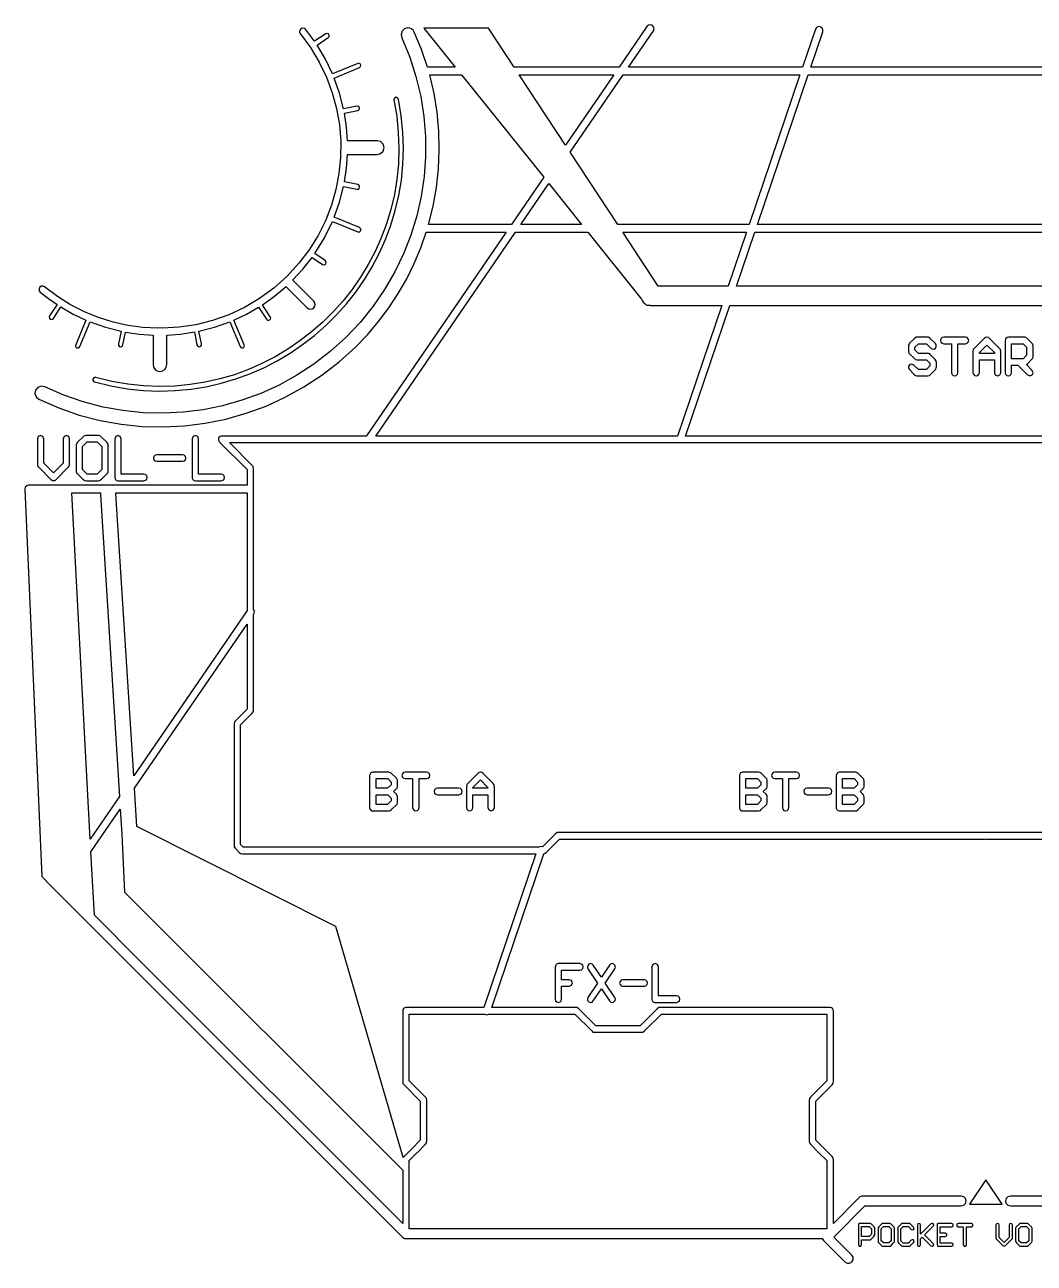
# Model space of a CAD drawing. Extents: x -74 to 74, y -86 to 10.
# Drawn here: x -74.5 to 3.7, y -86.1 to 9.9 of the extents above; entities that cross this region are included whole.
import ezdxf

# ---------------------------------------------------------------- set-up
doc = ezdxf.new("R2010")
doc.units = 0
doc.layers.add('Merged', color=7, linetype='CONTINUOUS')

msp = doc.modelspace()

# ---------------------------------------------------------------- linework, layer by layer
at = {"layer": 'Merged', "color": 7}
for points in [[(13.570231, 6.651837), (-0.000517, 6.651837), (-13.570748, 6.651837), (-12.642639, 9.389666), (-12.62817, 9.530212), (-12.679329, 9.661472), (-12.784749, 9.755531), (-12.921692, 9.790139), (-13.100492, 9.733809), (-13.210563, 9.582415), (-14.203784, 6.651837), (-27.685132, 6.651837), (-25.764836, 9.457346), (-25.710575, 9.610831), (-25.744682, 9.770507), (-25.85682, 9.888326), (-26.014433, 9.930183), (-26.014433, 9.930183), (-26.153959, 9.893485), (-26.259896, 9.796357), (-28.41222, 6.651837), (-36.559008, 6.651837), (-38.550101, 9.676447), (-43.550313, 9.676447), (-41.123587, 6.651837), (-43.272295, 6.651837), (-43.733249, 8.019203), (-44.289803, 9.36588), (-44.375586, 9.501267), (-44.494958, 9.603581), (-44.639135, 9.666129), (-44.798816, 9.683697), (-45.047379, 9.609799), (-45.231346, 9.427369), (-45.307311, 9.179851), (-45.257186, 8.925586), (-44.646371, 7.430611), (-44.159577, 5.90976), (-43.794225, 4.369805), (-43.550829, 2.816939), (-43.42629, 1.258888), (-43.420607, -0.298133), (-43.532227, -1.8474), (-43.76012, -3.381666), (-44.102218, -4.894739), (-44.558003, -6.379924), (-45.12541, -7.829444), (-45.803923, -9.237636), (-46.592506, -10.59725), (-47.489091, -11.901567), (-48.492648, -13.143865), (-49.602141, -14.316922), (-50.799484, -15.400576), (-52.063489, -16.376729), (-53.38744, -17.243875), (-54.764099, -18.002462), (-56.186753, -18.649474), (-57.648679, -19.185334), (-59.143159, -19.608059), (-60.663481, -19.917092), (-62.202404, -20.110344), (-63.75373, -20.187867), (-65.310226, -20.148074), (-66.865169, -19.98943), (-68.411844, -19.711405), (-69.943535, -19.312996), (-71.453521, -18.792084), (-72.934565, -18.148723), (-73.204835, -18.097553), (-73.464767, -18.188517), (-73.644601, -18.397273), (-73.695761, -18.667545), (-73.604811, -18.927471), (-73.396036, -19.106806), (-71.839026, -19.78324), (-70.251526, -20.330504), (-68.640772, -20.749604), (-67.014513, -21.041572), (-65.378954, -21.207968), (-63.741845, -21.249825), (-62.110422, -21.168175), (-60.491399, -20.964578), (-58.892011, -20.64004), (-57.320016, -20.195117), (-55.782641, -19.631845), (-54.286092, -18.951257), (-52.838636, -18.154412), (-51.446472, -17.242314), (-50.117354, -16.216021), (-48.858517, -15.07707), (-47.92059, -14.100387), (-47.052942, -13.076687), (-46.256607, -12.009041), (-45.532104, -10.90213), (-44.880464, -9.75905), (-44.301688, -8.582898), (-43.796294, -7.378303), (-43.365312, -6.148414), (-37.174474, -6.148414), (-47.990868, -21.949516), (-48.003272, -21.969148), (-54.975456, -21.969148), (-59.193287, -21.969148), (-59.227911, -21.966581), (-59.346248, -21.996532), (-59.437199, -22.078183), (-59.440815, -22.082839), (-59.441334, -22.082839), (-59.454251, -22.104032), (-59.45477, -22.106625), (-59.476473, -22.279742), (-59.380871, -22.425977), (-57.254386, -24.552989), (-57.254386, -25.772533), (-74.175318, -25.772533), (-74.325697, -25.812856), (-74.43525, -25.922922), (-74.475557, -26.072782), (-74.475041, -26.074846), (-73.150058, -56.123152), (-72.423486, -56.849724), (-72.406949, -56.879675), (-71.980102, -57.306527), (-71.880368, -57.406275), (-66.040413, -63.246741), (-45.199824, -84.087335), (-45.190524, -84.09559), (-45.182771, -84.10284), (-45.162102, -84.119879), (-45.153834, -84.126096), (-45.127479, -84.143136), (-45.12541, -84.143136), (-45.093887, -84.160201), (-45.091821, -84.160201), (-45.060298, -84.173113), (-45.05203, -84.175706), (-45.031361, -84.182426), (-45.002937, -84.18912), (-44.998288, -84.18912), (-44.968832, -84.192745), (-44.954878, -84.195338), (-44.930073, -84.195338), (-44.924906, -84.195338), (-12.68088, -84.195338), (-12.588896, -84.337446), (-10.924915, -86.001437), (-10.753865, -86.100126), (-10.556978, -86.100126), (-10.385929, -86.001437), (-10.287227, -85.830886), (-10.287227, -85.633481), (-10.385929, -85.462427), (-11.78016, -84.068206), (-9.367387, -81.654915), (-1.90531, -81.654915), (-1.709973, -81.607898), (-1.565279, -81.467854), (-1.512569, -81.274073), (-1.565279, -81.080266), (-1.709973, -80.940222), (-1.90531, -80.893206), (-9.470223, -80.893206), (-9.532751, -80.889581), (-9.615951, -80.901487), (-9.752893, -80.960383), (-9.856763, -81.066852), (-11.816333, -83.026409), (-11.816333, -78.073224), (-11.845788, -77.901668), (-11.917102, -77.817954), (-12.563574, -77.172), (-12.570809, -77.164247), (-13.171289, -76.563749), (-13.171289, -73.524136), (-11.919686, -72.272551), (-11.828735, -72.145948), (-11.816333, -72.026568), (-11.816333, -66.566441), (-11.81995, -66.454814), (-11.871627, -66.355595), (-11.96051, -66.287888), (-12.070064, -66.26516), (-19.150252, -66.26516), (-25.212931, -66.26516), (-25.255306, -66.262567), (-25.337988, -66.279104), (-25.458394, -66.368004), (-26.775627, -67.685232), (-30.225029, -67.685232), (-31.541744, -66.368507), (-31.665251, -66.278601), (-31.753101, -66.262567), (-31.785658, -66.26516), (-37.850403, -66.26516), (-38.272598, -66.26516), (-34.245971, -54.349597), (-34.191194, -54.332029), (-34.190678, -54.332029), (-34.082157, -54.247283), (-33.04191, -53.207047), (-0.041341, -53.207047), (-0.001034, -53.203951), (0.040824, -53.207047), (33.041394, -53.207047)], [(33.109606, -52.698544), (0.040824, -52.698544), (0.000517, -52.70164), (-0.041341, -52.698544), (-33.109606, -52.698544), (-33.152498, -52.695449), (-33.218128, -52.706826), (-33.222779, -52.706826), (-33.226912, -52.709921), (-33.357137, -52.803451), (-34.362244, -53.808551), (-34.470763, -53.786855), (-34.646465, -53.841624), (-57.543258, -53.841624), (-57.746347, -53.638529), (-57.746347, -44.348665), (-56.85441, -43.456225), (-56.758808, -43.325468), (-56.746407, -43.206114), (-56.746407, -35.797781), (-56.722637, -35.763147), (-56.668892, -35.57143), (-56.746407, -35.388497), (-56.746407, -24.492506), (-56.76501, -24.344207), (-56.775863, -24.321982), (-56.776379, -24.321982), (-56.84666, -24.239299), (-58.611926, -22.473523), (-58.61141, -22.472491), (-58.61141, -22.472491), (-54.97494, -22.472491), (-40.893627, -22.472491), (-0.000517, -22.472491), (40.893627, -22.472491)], [(9.469189, -80.895799), (1.904793, -80.895799), (1.709456, -80.942312), (1.564762, -81.082356), (1.512052, -81.27664), (1.564762, -81.470447), (1.709456, -81.610491), (1.904793, -81.657508), (9.36687, -81.657508)]]:
    msp.add_lwpolyline(points, dxfattribs=at)
for points in [[(-52.922868, 9.678511), (-52.922868, 9.676447), (-53.066011, 9.635622), (-53.164198, 9.524021), (-53.187452, 9.376728), (-53.127508, 9.240308), (-52.333239, 8.163375), (-51.655244, 7.035271), (-51.093523, 5.864278), (-50.647039, 4.658148), (-50.315791, 3.425666), (-50.098751, 2.174584), (-49.995915, 0.913156), (-50.007285, -0.349806), (-50.131308, -1.607106), (-50.368502, -2.849906), (-50.718352, -4.070509), (-51.179823, -5.260605), (-51.752913, -6.411965), (-52.437109, -7.515781), (-53.231894, -8.564801), (-54.136748, -9.550797), (-55.17751, -10.484591), (-56.285453, -11.29747), (-57.452308, -11.988879), (-58.667737, -12.557839), (-59.922958, -13.004853), (-61.208666, -13.328862), (-62.515046, -13.529866), (-63.833314, -13.607918), (-64.007979, -13.580533), (-64.168176, -13.607918), (-65.331414, -13.545899), (-66.488448, -13.387758), (-67.632564, -13.132488), (-68.757559, -12.780063), (-69.856718, -12.329954), (-70.923835, -11.782187), (-71.952197, -11.135704), (-72.936116, -10.391061), (-73.061174, -10.332667), (-73.198633, -10.344547), (-73.311803, -10.424636), (-73.369165, -10.550207), (-73.355729, -10.687685), (-73.275113, -10.799815), (-72.631226, -11.301069), (-71.967183, -11.761523), (-72.551645, -12.636394), (-72.584199, -12.723733), (-72.567146, -12.815702), (-72.506168, -12.886505), (-72.417802, -12.915953), (-72.326336, -12.896321), (-72.257605, -12.833271), (-71.670045, -11.953743), (-70.716614, -12.497911), (-69.734245, -12.964028), (-70.53058, -14.886384), (-70.542981, -14.977348), (-70.508357, -15.062597), (-70.435494, -15.118927), (-70.344027, -15.130806), (-70.259279, -15.095167), (-70.203467, -15.021772), (-69.406101, -13.097351), (-68.223225, -13.512297), (-67.017098, -13.822362), (-67.215536, -14.820768), (-67.210369, -14.912737), (-67.159725, -14.99026), (-67.076526, -15.031085), (-66.984541, -15.024867), (-66.908061, -14.972691), (-66.86827, -14.88948), (-66.670349, -13.893668), (-65.604263, -14.050248), (-64.531978, -14.1283), (-64.531978, -16.422211), (-64.490121, -16.628904), (-64.376432, -16.797893), (-64.207451, -16.912114), (-64.000227, -16.953971), (-63.793523, -16.912114), (-63.624023, -16.797893), (-63.510335, -16.628904), (-63.468478, -16.422211), (-63.468478, -14.1283), (-62.395674, -14.049745), (-61.330623, -13.892133), (-61.132186, -14.88948), (-61.092395, -14.972691), (-61.015914, -15.024867), (-60.923929, -15.031085), (-60.840731, -14.99026), (-60.790087, -14.912737), (-60.78492, -14.820768), (-60.983873, -13.821331), (-59.776196, -13.511265), (-58.594355, -13.096822), (-57.796988, -15.021772), (-57.741696, -15.095167), (-57.656428, -15.130806), (-57.564962, -15.118927), (-57.492098, -15.062597), (-57.457475, -14.977348), (-57.469876, -14.886384), (-58.265695, -12.96453), (-57.299863, -12.506695), (-56.363484, -11.974936), (-55.742851, -12.904073), (-55.674122, -12.967123), (-55.582653, -12.986755), (-55.494288, -12.957307), (-55.433309, -12.886505), (-55.416257, -12.794536), (-55.448811, -12.707197), (-56.065827, -11.784251), (-55.125834, -11.118136), (-54.230281, -10.369867), (-54.215295, -10.385372), (-52.587488, -12.013168), (-52.470182, -12.090691), (-52.337375, -12.117044), (-52.204048, -12.090691), (-52.086743, -12.013168), (-52.009228, -11.895878), (-51.982873, -11.762555), (-52.009228, -11.629734), (-52.086743, -11.512418), (-53.714549, -9.884622), (-53.718169, -9.881526), (-52.92235, -9.017503), (-52.208184, -8.105907), (-51.392212, -8.651108), (-51.305397, -8.681085), (-51.214446, -8.663517), (-51.145199, -8.60253), (-51.115743, -8.515191), (-51.134346, -8.424757), (-51.19584, -8.356044), (-52.00096, -7.818094), (-51.250617, -6.59593), (-50.630503, -5.318495), (-48.676616, -6.12775), (-48.585149, -6.140662), (-48.499882, -6.106054), (-48.443555, -6.032659), (-48.43167, -5.941192), (-48.467843, -5.856446), (-48.541223, -5.800646), (-50.49511, -4.991391), (-50.083765, -3.812646), (-49.775774, -2.607548), (-48.742245, -2.813209), (-48.65026, -2.808579), (-48.572745, -2.757408), (-48.53192, -2.674726), (-48.538122, -2.582227), (-48.590316, -2.506266), (-48.673515, -2.465943), (-49.704977, -2.260812), (-49.548912, -1.198324), (-49.4714, -0.128111), (-49.442976, -0.128111), (-47.176449, -0.128111), (-46.907215, -0.059902), (-46.709812, 0.134911), (-46.636945, 0.403119), (-46.709812, 0.671327), (-46.907215, 0.86614), (-47.176449, 0.934879), (-49.442976, 0.934879), (-49.467265, 0.934879), (-49.546846, 2.00406), (-49.704977, 3.067553), (-48.673515, 3.272711), (-48.563961, 3.34092), (-48.530372, 3.465989), (-48.590832, 3.580712), (-48.712789, 3.623601), (-48.742245, 3.619474), (-49.773189, 3.414316), (-50.082215, 4.617852), (-50.496142, 5.797629), (-48.541223, 6.606884), (-48.450272, 6.688005), (-48.432701, 6.808417), (-48.497299, 6.911261), (-48.613055, 6.948461), (-48.676616, 6.933988), (-50.628952, 6.125766), (-51.174655, 7.260061), (-51.82526, 8.355092), (-50.958131, 8.934371), (-50.88785, 9.023271), (-50.885267, 9.136433), (-50.951929, 9.227899), (-51.060451, 9.25994), (-51.154499, 9.228429), (-52.023182, 8.648091), (-52.715128, 9.577229), (-52.807629, 9.651656), (-52.922868, 9.678511)], [(-43.099178, 6.053429), (-40.643514, 6.053429), (-34.265092, -1.89648), (-36.763648, -5.54691), (-43.185477, -5.54691), (-42.832012, -4.130966), (-42.574662, -2.69539), (-42.413949, -1.244335), (-42.35142, 0.216059), (-42.387594, 1.681083), (-42.523503, 3.145578), (-42.760696, 4.604941), (-43.099178, 6.053429)], [(-36.165234, 6.053429), (-28.823047, 6.053429), (-32.56597, 0.585549), (-36.165234, 6.053429)], [(-28.095959, 6.053429), (-14.407389, 6.053429), (-18.339449, -5.54691), (-28.529523, -5.54691), (-32.209404, 0.043974), (-28.095959, 6.053429)], [(-13.773836, 6.053429), (-0.000517, 6.053429), (13.77332, 6.053429), (17.705379, -5.54691), (-0.000517, -5.54691), (-17.705896, -5.54691), (-13.773836, 6.053429)], [(-45.701088, 4.312946), (-45.836996, 4.245769), (-45.871101, 4.097999), (-45.656646, 2.832947), (-45.528487, 1.580832), (-45.485595, 0.345255), (-45.523835, -0.872252), (-45.641141, -2.068565), (-45.834411, -3.241093), (-46.102095, -4.388326), (-46.440577, -5.507117), (-46.847271, -6.594898), (-47.319591, -7.649607), (-47.855476, -8.668147), (-48.451307, -9.648984), (-49.105529, -10.588969), (-49.81453, -11.485562), (-50.575723, -12.336145), (-51.387044, -13.139208), (-52.24539, -13.891101), (-53.148177, -14.590289), (-54.092822, -15.234179), (-55.076741, -15.819649), (-56.096834, -16.344688), (-57.151035, -16.806677), (-58.236755, -17.20305), (-59.350899, -17.531689), (-60.490365, -17.789578), (-61.6536, -17.975077), (-62.837507, -18.085144), (-64.038985, -18.117185), (-65.255966, -18.069137), (-66.485865, -17.937877), (-67.725065, -17.721871), (-68.972017, -17.418024), (-69.063484, -17.418024), (-69.143584, -17.462976), (-69.190092, -17.542034), (-69.191127, -17.6335), (-69.14565, -17.713616), (-69.067103, -17.760103), (-67.797413, -18.069137), (-66.535475, -18.28927), (-65.283353, -18.422091), (-64.044153, -18.470668), (-62.819939, -18.437595), (-61.614328, -18.324936), (-60.429386, -18.135812), (-59.268217, -17.871731), (-58.133403, -17.536345), (-57.027011, -17.131718), (-55.952657, -16.660442), (-54.912927, -16.125058), (-53.910405, -15.527681), (-52.947673, -14.871912), (-52.027315, -14.15878), (-51.151917, -13.391912), (-50.325094, -12.573873), (-49.548912, -11.706225), (-48.82596, -10.792063), (-48.159334, -9.83451), (-47.551102, -8.835072), (-47.004883, -7.7969), (-46.522741, -6.722533), (-46.107779, -5.614088), (-45.762582, -4.474607), (-45.489212, -3.306207), (-45.291809, -2.111454), (-45.171402, -0.892916), (-45.132128, 0.346789), (-45.176054, 1.605121), (-45.305763, 2.879963), (-45.524354, 4.167743), (-45.586364, 4.272148), (-45.701088, 4.311915), (-45.701088, 4.312946)], [(-33.87235, -2.385351), (-31.336073, -5.54691), (-36.03656, -5.54691), (-33.87235, -2.385351)], [(-36.447389, -6.147911), (-30.85393, -6.147911), (-26.692429, -11.334671), (-26.64075, -11.458178), (-26.516727, -11.61579), (-26.393221, -11.707257), (-26.300204, -11.823515), (-26.013399, -11.823515), (-25.975159, -11.827669), (-20.468518, -11.827669), (-23.906034, -21.968645), (-40.894146, -21.968645), (-47.277218, -21.968645), (-36.447389, -6.147911)], [(-28.133683, -6.147911), (-18.543054, -6.147911), (-19.960022, -10.32801), (-25.38243, -10.32801), (-28.133683, -6.147911)], [(-17.909501, -6.147911), (-0.000517, -6.147911), (17.908984, -6.147911), (19.325952, -10.32801), (0, -10.32801), (-0.000517, -10.32801), (-19.326469, -10.32801), (-17.909501, -6.147911)], [(-19.834965, -11.827669), (-0.000517, -11.827669), (0, -11.827669), (19.834448, -11.827669), (23.271964, -21.968645), (-0.000517, -21.968645), (-23.272481, -21.968645), (-19.834965, -11.827669)], [(-5.338692, -14.295729), (-5.393986, -14.303481), (-5.553149, -14.413547), (-5.904549, -14.764941), (-5.998084, -14.932898), (-6.00015, -14.956658), (-6.00015, -14.963907), (-6.00015, -14.968035), (-6.00015, -15.345278), (-5.9955, -15.438279), (-5.956226, -15.531306), (-5.883362, -15.60158), (-5.553149, -15.932309), (-5.460132, -16.018087), (-5.337142, -16.047561), (-5.321639, -16.047561), (-4.60437, -16.047561), (-4.334102, -16.317833), (-4.334102, -16.527119), (-4.60437, -16.79739), (-5.229655, -16.79739), (-5.573303, -16.453723), (-5.753137, -16.37829), (-5.892663, -16.42065), (-5.984648, -16.534342), (-5.997567, -16.679545), (-5.927287, -16.807709), (-5.553666, -17.181327), (-5.460649, -17.267105), (-5.337659, -17.297082), (-5.321639, -17.297082), (-4.500501, -17.297082), (-4.37441, -17.268164), (-4.279842, -17.180295), (-3.950663, -16.851127), (-3.876766, -16.779293), (-3.838009, -16.683699), (-3.834391, -16.58964), (-3.834391, -16.227901), (-3.837492, -16.173133), (-3.841109, -16.1535), (-3.842143, -16.149876), (-3.93051, -16.013959), (-4.280359, -15.664127), (-4.352189, -15.590229), (-4.447274, -15.551468), (-4.503084, -15.544747), (-4.537191, -15.547314), (-5.229655, -15.547314), (-5.500439, -15.276539), (-5.500439, -15.067783), (-5.230172, -14.797511), (-4.603853, -14.797511), (-4.260722, -15.140622), (-4.148067, -15.209361), (-4.016809, -15.211954), (-3.902604, -15.146311), (-3.836975, -15.032117), (-3.839042, -14.900857), (-3.907255, -14.788197), (-4.279325, -14.41614), (-4.351672, -14.34121), (-4.448307, -14.30192), (-4.503084, -14.296231), (-4.535124, -14.298824), (-5.297868, -14.298824), (-5.338692, -14.296231), (-5.338692, -14.295729)], [(-2.421558, -14.295199), (-2.458765, -14.298824), (-3.250964, -14.298824), (-3.380156, -14.329304), (-3.47524, -14.420771), (-3.51038, -14.548432), (-3.47524, -14.67657), (-3.380156, -14.768036), (-3.250964, -14.798543), (-2.668054, -14.798543), (-2.668054, -17.048004), (-2.634465, -17.173072), (-2.542997, -17.264539), (-2.41794, -17.298114), (-2.292883, -17.264539), (-2.201416, -17.173072), (-2.167826, -17.048004), (-2.167826, -14.798543), (-1.584916, -14.798543), (-1.455725, -14.768036), (-1.36064, -14.67657), (-1.3255, -14.548432), (-1.36064, -14.420771), (-1.455725, -14.329304), (-1.584916, -14.298824), (-2.376082, -14.298824), (-2.421558, -14.295199)], [(0.076481, -14.295199), (0.076481, -14.296231), (0.07028, -14.296231), (-0.037724, -14.325177), (-0.122473, -14.398043), (-0.903304, -15.178881), (-0.96945, -15.254843), (-1.002006, -15.432617), (-1.002006, -15.732337), (-1.002006, -15.863067), (-1.002006, -17.047501), (-0.968416, -17.172543), (-0.876949, -17.26401), (-0.751892, -17.297612), (-0.626835, -17.26401), (-0.535368, -17.172543), (-0.501778, -17.047501), (-0.501778, -16.047561), (0.664042, -16.047561), (0.664042, -17.047501), (0.731222, -17.218025), (0.896586, -17.297082), (0.921391, -17.297082), (1.093473, -17.221121), (1.16427, -17.046972), (1.16427, -15.862565), (1.16427, -15.731807), (1.16427, -15.432617), (1.135331, -15.260002), (1.066085, -15.178881), (0.284737, -14.397514), (0.193787, -14.321049), (0.078031, -14.295199), (0.076481, -14.295199)], [(1.743563, -14.295199), (1.659847, -14.311233), (1.51722, -14.431116), (1.497066, -14.616112), (1.497066, -16.149346), (1.497066, -16.280104), (1.497066, -17.048004), (1.530656, -17.173072), (1.622123, -17.264539), (1.74718, -17.298114), (1.872237, -17.264539), (1.963704, -17.173072), (1.997294, -17.048004), (1.997294, -16.4651), (2.476335, -16.4651), (3.236495, -17.225248), (3.413228, -17.298114), (3.589962, -17.225248), (3.663342, -17.048004), (3.589962, -16.871289), (3.142961, -16.424275), (3.217375, -16.348313), (3.54707, -16.018616), (3.622518, -15.944718), (3.660759, -15.846028), (3.663342, -15.760753), (3.663342, -15.017644), (3.634403, -14.845056), (3.565157, -14.763909), (3.217891, -14.416643), (3.145544, -14.341713), (3.04891, -14.302449), (2.994132, -14.29676), (2.962093, -14.299353), (1.789038, -14.299353), (1.743563, -14.295729), (1.743563, -14.295199)], [(0.081132, -14.900857), (0.664042, -15.483761), (0.664042, -15.547314), (-0.501778, -15.547314), (-0.501778, -15.483761), (0.081132, -14.900857)], [(1.997294, -14.797511), (2.893363, -14.797511), (3.163631, -15.067783), (3.163631, -15.693046), (2.892847, -15.963847), (2.613277, -15.963847), (2.57762, -15.961254), (2.543514, -15.963847), (1.997294, -15.963847), (1.997294, -14.797511)], [(-73.253925, -21.919036), (-73.429627, -21.994469), (-73.500424, -22.172771), (-73.500424, -24.135424), (-73.489055, -24.250676), (-73.427042, -24.348863), (-73.42446, -24.35143), (-72.427621, -25.348274), (-72.42297, -25.352401), (-72.421935, -25.352401), (-72.409018, -25.363779), (-72.389381, -25.378251), (-72.388862, -25.378251), (-72.38783, -25.378251), (-72.375945, -25.385474), (-72.363542, -25.392724), (-72.345971, -25.400476), (-72.344939, -25.400476), (-72.34442, -25.400476), (-72.324267, -25.407699), (-72.318584, -25.410292), (-72.309281, -25.412885), (-72.289128, -25.417013), (-72.286027, -25.417013), (-72.267424, -25.419606), (-72.264323, -25.419606), (-72.25502, -25.419606), (-72.221947, -25.419606), (-72.203344, -25.416484), (-72.197661, -25.416484), (-72.196627, -25.416484), (-72.150118, -25.401508), (-72.149602, -25.401508), (-72.135648, -25.394788), (-72.121178, -25.387035), (-72.11808, -25.384442), (-72.100509, -25.372563), (-72.087073, -25.361715), (-72.081387, -25.356555), (-72.073638, -25.349306), (-71.084551, -24.359711), (-71.074214, -24.349895), (-71.066464, -24.342143), (-71.062845, -24.338015), (-71.050444, -24.323014), (-71.047859, -24.320447), (-71.000318, -24.136456), (-71.000318, -22.173803), (-71.073698, -21.992934), (-71.254049, -21.920068), (-71.430266, -21.9955), (-71.500545, -22.173803), (-71.500545, -24.069807), (-72.250371, -24.819107), (-72.999679, -24.069807), (-72.999679, -22.173803), (-73.073059, -21.992934), (-73.253409, -21.920068), (-73.253925, -21.919036)], [(-69.756465, -21.917475), (-69.755949, -21.919539), (-69.911494, -21.980525), (-69.912013, -21.980525), (-69.912529, -21.980525), (-69.927515, -21.994469), (-69.930097, -21.997061), (-70.405006, -22.471459), (-70.498539, -22.63939), (-70.500605, -22.663176), (-70.500605, -22.670929), (-70.500605, -22.674554), (-70.500605, -24.629454), (-70.495438, -24.730736), (-70.456166, -24.822203), (-70.383818, -24.890942), (-69.972473, -25.30176), (-69.822094, -25.412356), (-69.699105, -25.420108), (-68.803036, -25.420108), (-68.676946, -25.411853), (-68.529668, -25.30176), (-68.118323, -24.890439), (-68.044425, -24.818605), (-68.00515, -24.722984), (-68.001534, -24.633079), (-68.001534, -22.685401), (-68.002568, -22.646111), (-68.003084, -22.643015), (-68.004634, -22.631135), (-68.097651, -22.47093), (-68.574626, -21.994469), (-68.577209, -21.991902), (-68.582376, -21.986716), (-68.586511, -21.983118), (-68.601497, -21.970709), (-68.604082, -21.968116), (-68.754461, -21.917475), (-68.788566, -21.920068), (-69.714091, -21.920068), (-69.756465, -21.917475)], [(-67.255327, -21.920068), (-67.431544, -21.9955), (-67.501823, -22.173803), (-67.501823, -25.106445), (-67.505956, -25.221168), (-67.458415, -25.326049), (-67.368497, -25.398412), (-67.255842, -25.422701), (-67.244473, -25.422701), (-65.252349, -25.422701), (-65.123674, -25.392195), (-65.028072, -25.300226), (-64.992933, -25.172591), (-65.028072, -25.044929), (-65.123674, -24.95296), (-65.252349, -24.922983), (-67.001596, -24.922983), (-67.001596, -22.173803), (-67.074976, -21.992934), (-67.255327, -21.920068)], [(-61.257244, -21.920068), (-61.433459, -21.9955), (-61.50374, -22.173803), (-61.50374, -25.106445), (-61.507873, -25.221168), (-61.460332, -25.326049), (-61.370414, -25.398412), (-61.257759, -25.422701), (-61.24639, -25.422701), (-59.254263, -25.422701), (-59.125591, -25.392195), (-59.029989, -25.300226), (-58.99485, -25.172591), (-59.029989, -25.044929), (-59.125591, -24.95296), (-59.254263, -24.922983), (-61.003511, -24.922983), (-61.003511, -22.173803), (-61.076893, -21.992934), (-61.257244, -21.920068)], [(-69.64743, -22.419786), (-68.854712, -22.419786), (-68.501244, -22.773243), (-68.501244, -24.564869), (-68.855228, -24.918855), (-69.646911, -24.918855), (-70.000895, -24.564869), (-70.000895, -22.773243), (-69.64743, -22.419786)], [(-64.253443, -23.420229), (-64.382116, -23.450206), (-64.477717, -23.542175), (-64.512341, -23.669837), (-64.477717, -23.797472), (-64.382116, -23.889441), (-64.253443, -23.919947), (-62.254082, -23.919947), (-62.125408, -23.889441), (-62.029806, -23.797472), (-61.995182, -23.669837), (-62.029806, -23.542175), (-62.125408, -23.450206), (-62.254082, -23.420229), (-64.253443, -23.420229)], [(-70.834435, -26.373032), (-68.597881, -26.373032), (-68.606149, -26.52649), (-67.132854, -49.913699), (-69.400415, -53.226176), (-70.834435, -26.373032)], [(-67.418106, -26.369407), (-57.254386, -26.369407), (-57.254386, -35.478402), (-66.032145, -48.30191), (-67.408806, -26.447432), (-67.418106, -26.369407)], [(-57.254386, -36.542954), (-57.254386, -43.138937), (-58.153557, -44.038097), (-58.223835, -44.12025), (-58.22642, -44.124404), (-58.228487, -44.128531), (-58.254326, -44.292864), (-58.254326, -53.707268), (-58.237789, -53.837496), (-58.235723, -53.843185), (-58.233654, -53.847841), (-58.152522, -53.951187), (-57.856935, -54.24678), (-57.770633, -54.320678), (-57.768051, -54.323774), (-57.76495, -54.326367), (-57.599585, -54.352719), (-34.879523, -54.352719), (-38.906154, -66.267753), (-44.8877, -66.267753), (-44.934209, -66.264129), (-45.10319, -66.332338), (-45.173987, -66.438277), (-45.184322, -66.565912), (-45.184322, -72.029664), (-45.169336, -72.155764), (-45.080452, -72.275647), (-43.829367, -73.526729), (-43.829367, -76.566342), (-44.429847, -77.167343), (-45.083553, -77.821049), (-45.153315, -77.903202), (-50.369018, -59.979745), (-65.784616, -52.233989), (-65.97065, -49.276529), (-57.254386, -36.542954)], [(-47.504077, -48.019758), (-47.66169, -48.079184), (-47.745923, -48.225445), (-47.746957, -48.230605), (-47.750058, -48.285903), (-47.750058, -49.453774), (-47.750058, -49.591754), (-47.750058, -50.704353), (-47.750058, -50.839238), (-47.679777, -50.954464), (-47.566088, -51.021641), (-47.434315, -51.021641), (-46.250923, -51.021641), (-46.239554, -51.021641), (-46.120182, -50.99013), (-46.030266, -50.904854), (-45.700569, -50.575157), (-45.626674, -50.503323), (-45.587915, -50.407729), (-45.584298, -50.317823), (-45.584298, -49.952989), (-45.585332, -49.913699), (-45.585848, -49.910603), (-45.587399, -49.899226), (-45.680416, -49.738518), (-45.89694, -49.52201), (-45.700569, -49.325636), (-45.626674, -49.253801), (-45.587915, -49.158207), (-45.584298, -49.068276), (-45.584298, -48.703442), (-45.585332, -48.664177), (-45.585848, -48.661055), (-45.587399, -48.649705), (-45.680416, -48.488997), (-46.073674, -48.09572), (-46.253508, -48.020287), (-46.28193, -48.022854), (-47.462736, -48.022854), (-47.504077, -48.019758)], [(-47.250345, -48.520509), (-46.354278, -48.520509), (-46.084008, -48.790781), (-46.084008, -48.999537), (-46.354794, -49.270338), (-47.250345, -49.270338), (-47.250345, -48.520509)], [(-44.171981, -48.019758), (-44.206086, -48.022854), (-45.00087, -48.022854), (-45.125928, -48.056456), (-45.217395, -48.147922), (-45.250984, -48.272991), (-45.217395, -48.398033), (-45.125928, -48.4895), (-45.00087, -48.523102), (-44.417962, -48.523102), (-44.417962, -50.77206), (-44.387987, -50.900727), (-44.296005, -50.996321), (-44.168364, -51.030955), (-44.040721, -50.996321), (-43.948739, -50.900727), (-43.918248, -50.77206), (-43.918248, -48.523102), (-43.334824, -48.523102), (-43.209766, -48.4895), (-43.118299, -48.398033), (-43.084708, -48.272991), (-43.118299, -48.147922), (-43.209766, -48.056456), (-43.334824, -48.022854), (-44.13064, -48.022854), (-44.171981, -48.019758)], [(-39.174354, -48.018726), (-39.174354, -48.019256), (-39.180553, -48.019256), (-39.288559, -48.048175), (-39.373307, -48.121041), (-40.154138, -48.901879), (-40.220284, -48.977841), (-40.25284, -49.155615), (-40.25284, -49.454303), (-40.25284, -49.588155), (-40.25284, -50.76997), (-40.219252, -50.895038), (-40.127783, -50.986505), (-40.002727, -51.020107), (-39.877669, -50.986505), (-39.786203, -50.895038), (-39.752611, -50.76997), (-39.752611, -49.770559), (-38.586791, -49.770559), (-38.586791, -50.76997), (-38.519613, -50.94052), (-38.354249, -51.019578), (-38.329444, -51.019578), (-38.157362, -50.943616), (-38.086564, -50.769467), (-38.086564, -49.586594), (-38.086564, -49.452742), (-38.086564, -49.155085), (-38.114986, -48.98353), (-38.115502, -48.98353), (-38.184749, -48.902408), (-38.966098, -48.121041), (-39.057048, -48.044576), (-39.172803, -48.018726), (-39.174354, -48.018726)], [(-39.169702, -48.623855), (-38.586791, -49.206759), (-38.586791, -49.270338), (-39.752611, -49.270338), (-39.752611, -49.206759), (-39.169702, -48.623855)], [(-18.854146, -48.019758), (-19.012276, -48.079184), (-19.095992, -48.225445), (-19.097025, -48.230605), (-19.100126, -48.285903), (-19.100126, -49.453774), (-19.100126, -49.591754), (-19.100126, -50.704353), (-19.100126, -50.839238), (-19.029846, -50.954464), (-18.916675, -51.021641), (-18.784383, -51.021641), (-17.600476, -51.021641), (-17.589624, -51.021641), (-17.469218, -50.9896), (-17.378784, -50.90332), (-17.050639, -50.575157), (-16.976741, -50.503323), (-16.937984, -50.407729), (-16.934367, -50.317823), (-16.934367, -49.993285), (-16.934884, -49.891474), (-16.975708, -49.797944), (-16.976225, -49.797944), (-17.030485, -49.73955), (-17.247009, -49.523041), (-17.050639, -49.326668), (-16.976741, -49.254833), (-16.937984, -49.159239), (-16.934367, -49.069307), (-16.934367, -48.744796), (-16.934884, -48.642984), (-16.975708, -48.549454), (-16.976225, -48.549454), (-17.030485, -48.491061), (-17.413924, -48.108129), (-17.423743, -48.097784), (-17.431494, -48.090032), (-17.435628, -48.086433), (-17.450614, -48.074024), (-17.453198, -48.071431), (-17.60306, -48.021822), (-17.634066, -48.024415), (-18.812805, -48.024415), (-18.854146, -48.021319), (-18.854146, -48.019758)], [(-18.600415, -48.520509), (-17.704346, -48.520509), (-17.434078, -48.790251), (-17.434078, -49.000066), (-17.704863, -49.270338), (-18.600415, -49.270338), (-18.600415, -48.520509)], [(-15.52205, -48.021319), (-15.556156, -48.024415), (-16.35094, -48.024415), (-16.475997, -48.057991), (-16.567464, -48.149484), (-16.601054, -48.274526), (-16.567464, -48.399594), (-16.475997, -48.491061), (-16.35094, -48.524636), (-15.76803, -48.524636), (-15.76803, -50.773595), (-15.73444, -50.898663), (-15.642973, -50.99013), (-15.517916, -51.023705), (-15.392859, -50.99013), (-15.301392, -50.898663), (-15.267802, -50.773595), (-15.267802, -48.524636), (-14.684892, -48.524636), (-14.559835, -48.491061), (-14.468368, -48.399594), (-14.434778, -48.274526), (-14.468368, -48.149484), (-14.559835, -48.057991), (-14.684892, -48.024415), (-15.480192, -48.024415), (-15.52205, -48.021319)], [(-11.356413, -48.021319), (-11.532113, -48.096752), (-11.602909, -48.274526), (-11.602909, -48.281775), (-11.602909, -49.457927), (-11.602909, -49.591754), (-11.602909, -50.708481), (-11.606527, -50.823204), (-11.558468, -50.927609), (-11.469067, -50.999416), (-11.356413, -51.023705), (-11.345561, -51.023705), (-10.155452, -51.023705), (-10.028845, -51.01545), (-9.881567, -50.905384), (-9.554456, -50.578253), (-9.477975, -50.503852), (-9.439217, -50.404104), (-9.436633, -50.325576), (-9.436633, -49.992783), (-9.465572, -49.820169), (-9.534818, -49.739047), (-9.749792, -49.524073), (-9.554456, -49.328731), (-9.477975, -49.254304), (-9.439217, -49.154583), (-9.436633, -49.076028), (-9.436633, -48.743235), (-9.465572, -48.570647), (-9.534818, -48.4895), (-9.916707, -48.108129), (-9.926526, -48.097784), (-9.934277, -48.090032), (-9.938411, -48.086433), (-9.953398, -48.074024), (-9.955981, -48.071431), (-10.105843, -48.021822), (-10.134265, -48.024415), (-11.315072, -48.024415), (-11.356413, -48.021319)], [(-11.102682, -48.520509), (-10.206612, -48.520509), (-9.936345, -48.790781), (-9.936345, -48.999537), (-10.207129, -49.270338), (-11.102682, -49.270338), (-11.102682, -48.520509)], [(-47.250345, -49.770056), (-46.354278, -49.770056), (-46.084008, -50.040302), (-46.084008, -50.249085), (-46.354794, -50.519859), (-47.250345, -50.519859), (-47.250345, -49.770056)], [(-42.501799, -49.270338), (-42.63099, -49.300818), (-42.726076, -49.392284), (-42.761215, -49.520449), (-42.726076, -49.648084), (-42.63099, -49.740079), (-42.501799, -49.770056), (-40.835749, -49.770056), (-40.706559, -49.740079), (-40.611475, -49.648084), (-40.576336, -49.520449), (-40.611475, -49.392284), (-40.706559, -49.300818), (-40.835749, -49.270338), (-42.501799, -49.270338)], [(-18.600415, -49.770056), (-17.703829, -49.770056), (-17.434078, -50.039799), (-17.434078, -50.249614), (-17.704863, -50.519859), (-18.600415, -50.519859), (-18.600415, -49.770056)], [(-13.851868, -49.270338), (-13.981059, -49.300818), (-14.076143, -49.392284), (-14.111283, -49.520449), (-14.076143, -49.648084), (-13.981059, -49.740079), (-13.851868, -49.770056), (-12.18582, -49.770056), (-12.056628, -49.740079), (-11.961544, -49.648084), (-11.926404, -49.520449), (-11.961544, -49.392284), (-12.056628, -49.300818), (-12.18582, -49.270338), (-13.851868, -49.270338)], [(-11.102682, -49.770056), (-10.206612, -49.770056), (-9.936345, -50.040302), (-9.936345, -50.249085), (-10.207129, -50.519859), (-11.102682, -50.519859), (-11.102682, -49.770056)], [(-67.071875, -50.884693), (-66.948886, -52.834461), (-66.942684, -52.869068), (-66.738045, -57.336002), (-45.184322, -78.889701), (-45.184322, -83.023816), (-65.490577, -62.718103), (-65.501427, -62.706726), (-69.08519, -59.122971), (-69.347704, -54.209553), (-67.071875, -50.884693)], [(-33.129244, -62.866931), (-33.216062, -62.883971), (-33.355071, -63.003351), (-33.375224, -63.185754), (-33.375224, -64.370188), (-33.375224, -64.373813), (-33.375224, -64.380004), (-33.375224, -65.619709), (-33.344734, -65.748905), (-33.253267, -65.843997), (-33.125627, -65.879133), (-32.997468, -65.843997), (-32.906002, -65.748905), (-32.875514, -65.619709), (-32.875514, -64.620299), (-32.292086, -64.620299), (-32.267282, -64.620299), (-32.100882, -64.535553), (-32.039904, -64.358811), (-32.118453, -64.189319), (-32.292086, -64.121109), (-32.875514, -64.121109), (-32.875514, -63.37128), (-31.459062, -63.37128), (-31.330387, -63.341303), (-31.234785, -63.249334), (-31.200164, -63.121672), (-31.234785, -62.994037), (-31.330387, -62.902068), (-31.459062, -62.871562), (-33.083251, -62.871562), (-33.129244, -62.867963), (-33.129244, -62.866931)], [(-30.628622, -62.869498), (-30.757812, -62.905666), (-30.849798, -63.003351), (-30.8777, -63.13461), (-30.834293, -63.261214), (-30.093253, -64.372252), (-30.834293, -65.48329), (-30.880285, -65.607327), (-30.855997, -65.737555), (-30.769698, -65.836774), (-30.644124, -65.878631), (-30.514933, -65.850188), (-30.418299, -65.760282), (-29.793015, -64.822864), (-29.167728, -65.760282), (-29.071094, -65.850188), (-28.941903, -65.878631), (-28.816845, -65.836774), (-28.73003, -65.737555), (-28.706257, -65.607327), (-28.751734, -65.48329), (-29.492773, -64.372252), (-28.751734, -63.261214), (-28.708326, -63.132547), (-28.738298, -63.000255), (-28.832866, -62.9031), (-28.964641, -62.869498), (-29.080397, -62.901539), (-29.167728, -62.983719), (-29.793015, -63.92164), (-30.418299, -62.983719), (-30.508731, -62.900004), (-30.628622, -62.869498)], [(-25.63151, -62.867963), (-25.80721, -62.943925), (-25.87749, -63.121672), (-25.87749, -65.603199), (-25.876973, -65.638839), (-25.848035, -65.746339), (-25.775171, -65.831085), (-25.673368, -65.875509), (-25.561747, -65.870878), (-23.961845, -65.870878), (-23.836788, -65.837276), (-23.745321, -65.74581), (-23.711731, -65.620768), (-23.745321, -65.495699), (-23.836788, -65.404233), (-23.961845, -65.370631), (-25.377779, -65.370631), (-25.377779, -63.121672), (-25.45116, -62.941332), (-25.63151, -62.867963)], [(-28.126965, -64.122644), (-28.252023, -64.155717), (-28.34349, -64.247712), (-28.377078, -64.372781), (-28.34349, -64.497823), (-28.252023, -64.58929), (-28.126965, -64.622892), (-26.460918, -64.622892), (-26.33586, -64.58929), (-26.244393, -64.497823), (-26.210803, -64.372781), (-26.244393, -64.247712), (-26.33586, -64.155717), (-26.460918, -64.122644), (-28.126965, -64.122644)], [(-44.676343, -66.77623), (-38.846726, -66.77623), (-38.677742, -66.828432), (-38.508244, -66.77623), (-37.850403, -66.77623), (-31.855421, -66.77623), (-30.541288, -68.090362), (-30.442585, -68.172012), (-30.281356, -68.196301), (-26.719816, -68.196301), (-26.570988, -68.17823), (-26.4604, -68.091394), (-25.145235, -66.77623), (-19.150252, -66.77623), (-12.324312, -66.77623), (-12.324312, -71.961984), (-13.578499, -73.216161), (-13.649296, -73.299346), (-13.651363, -73.302469), (-13.65343, -73.306596), (-13.679268, -73.470929), (-13.679268, -76.635081), (-13.664282, -76.761155), (-13.576432, -76.880006), (-12.92996, -77.527018), (-12.324312, -78.132146), (-12.324312, -83.436195), (-44.676343, -83.436195), (-44.676343, -78.132649), (-44.086198, -77.541993), (-44.070696, -77.527018), (-43.424224, -76.880535), (-43.334824, -76.757556), (-43.321388, -76.635081), (-43.321388, -73.471431), (-43.350841, -73.299876), (-43.422155, -73.216161), (-44.676343, -71.961984), (-44.676343, -66.77623)], [(-0.000517, -79.627148), (-1.270207, -81.532439), (1.26969, -81.532439), (-0.000517, -79.627148)], [(-9.752376, -83.007279), (-9.789583, -83.013497), (-9.868132, -83.074986), (-9.877433, -83.174734), (-9.877433, -84.659893), (-9.813871, -84.769986), (-9.686747, -84.769986), (-9.623185, -84.659893), (-9.623185, -84.279052), (-8.988599, -84.279052), (-8.977747, -84.279052), (-8.975679, -84.279052), (-8.974646, -84.279052), (-8.963277, -84.276459), (-8.95811, -84.276459), (-8.950875, -84.273893), (-8.950358, -84.273893), (-8.945707, -84.273893), (-8.938989, -84.270771), (-8.933822, -84.268204), (-8.927621, -84.265109), (-8.922969, -84.262516), (-8.898682, -84.243386), (-8.671822, -84.016003), (-8.607743, -83.910593), (-8.607743, -83.885273), (-8.607743, -83.416061), (-8.62273, -83.330785), (-8.625313, -83.327161), (-8.657869, -83.289457), (-8.872843, -83.074484), (-8.961727, -83.012968), (-8.989632, -83.009872), (-9.008752, -83.012465), (-9.726538, -83.012465), (-9.752376, -83.009872), (-9.752376, -83.007279)], [(-9.623185, -83.261544), (-9.041309, -83.261544), (-8.861475, -83.441381), (-8.861475, -83.843945), (-9.041309, -84.023253), (-9.623185, -84.023253), (-9.623185, -83.261544)], [(-7.975224, -83.006247), (-8.003646, -83.010904), (-8.087878, -83.070859), (-8.304919, -83.287367), (-8.352462, -83.367986), (-8.353495, -83.378331), (-8.354012, -83.389179), (-8.354012, -83.391772), (-8.354012, -84.386023), (-8.343677, -84.456296), (-8.338509, -84.466112), (-8.32559, -84.485242), (-8.32404, -84.488338), (-8.316805, -84.495561), (-8.315255, -84.495561), (-8.088395, -84.722944), (-8.0269, -84.776178), (-8.026384, -84.776178), (-7.931816, -84.785491), (-7.505485, -84.785491), (-7.415051, -84.778241), (-7.410917, -84.775146), (-7.4104, -84.775146), (-7.348906, -84.72088), (-7.147367, -84.519849), (-7.085872, -84.430976), (-7.084322, -84.386023), (-7.084322, -83.412939), (-7.099308, -83.32769), (-7.101892, -83.324065), (-7.134448, -83.286335), (-7.349422, -83.071361), (-7.438306, -83.009872), (-7.466211, -83.006777), (-7.485331, -83.00937), (-7.954553, -83.00937), (-7.975224, -83.006777), (-7.975224, -83.006247)], [(-7.920447, -83.261544), (-7.517371, -83.261544), (-7.338053, -83.441381), (-7.338053, -84.351918), (-7.517371, -84.531226), (-7.920447, -84.531226), (-8.099764, -84.351918), (-8.099764, -83.441381), (-7.920447, -83.261544)], [(-6.451803, -83.006777), (-6.480225, -83.010904), (-6.565491, -83.072393), (-6.780981, -83.287367), (-6.813021, -83.324065), (-6.816121, -83.329754), (-6.817155, -83.332346), (-6.830074, -83.415531), (-6.830074, -84.386526), (-6.828524, -84.428383), (-6.828524, -84.430976), (-6.828007, -84.433569), (-6.765995, -84.52194), (-6.564974, -84.723473), (-6.503479, -84.77721), (-6.502962, -84.77721), (-6.408394, -84.786523), (-5.982064, -84.786523), (-5.89163, -84.778771), (-5.887496, -84.776178), (-5.886979, -84.776178), (-5.826518, -84.723473), (-5.597591, -84.495058), (-5.561418, -84.428912), (-5.569169, -84.354485), (-5.617745, -84.29662), (-5.690092, -84.276988), (-5.777425, -84.31575), (-5.993949, -84.532258), (-6.397025, -84.532258), (-6.576343, -84.35295), (-6.576343, -83.442413), (-6.396509, -83.262576), (-5.993949, -83.262576), (-5.777425, -83.479614), (-5.654435, -83.512686), (-5.564518, -83.422781), (-5.597591, -83.299776), (-5.826518, -83.071361), (-5.914885, -83.010401), (-5.94279, -83.007279), (-5.96191, -83.009872), (-6.425964, -83.009872), (-6.451803, -83.007279), (-6.451803, -83.006777)], [(-5.181596, -83.009872), (-5.270996, -83.048634), (-5.306653, -83.139068), (-5.306653, -84.13332), (-5.306653, -84.180336), (-5.306653, -84.662486), (-5.288049, -84.735352), (-5.280815, -84.745698), (-5.231205, -84.784433), (-5.219837, -84.789089), (-5.103048, -84.769986), (-5.052921, -84.662486), (-5.052921, -84.207218), (-4.925798, -84.080085), (-4.254004, -84.751889), (-4.130497, -84.787026), (-4.039547, -84.696088), (-4.07417, -84.572581), (-4.745964, -83.900777), (-4.07417, -83.228471), (-4.037996, -83.162325), (-4.045748, -83.087898), (-4.094324, -83.030536), (-4.166671, -83.010401), (-4.254004, -83.049136), (-4.999178, -83.794335), (-5.032251, -83.827911), (-5.052921, -83.848072), (-5.052921, -83.139068), (-5.090129, -83.047073), (-5.181596, -83.009872)], [(-3.658175, -83.008338), (-3.658175, -83.009872), (-3.695382, -83.016064), (-3.77393, -83.078082), (-3.783232, -83.177301), (-3.783232, -83.862545), (-3.783232, -83.93901), (-3.783232, -84.624254), (-3.752226, -84.751889), (-3.689697, -84.791153), (-3.616317, -84.788587), (-2.640666, -84.788587), (-2.525427, -84.726568), (-2.525427, -84.59634), (-2.640666, -84.534851), (-3.5295, -84.534851), (-3.5295, -84.026878), (-3.148645, -84.026878), (-3.033407, -83.964859), (-3.033407, -83.834631), (-3.148645, -83.773142), (-3.5295, -83.773142), (-3.5295, -83.265169), (-2.640666, -83.265169), (-2.525427, -83.20315), (-2.525427, -83.072923), (-2.640666, -83.011433), (-3.632853, -83.011433), (-3.658175, -83.008338)], [(-1.626774, -83.008338), (-1.645894, -83.011433), (-2.132686, -83.011433), (-2.247925, -83.072923), (-2.247925, -83.20315), (-2.132686, -83.265169), (-1.751831, -83.265169), (-1.751831, -84.661984), (-1.690336, -84.77668), (-1.559595, -84.77668), (-1.4981, -84.661984), (-1.4981, -83.265169), (-1.117244, -83.265169), (-1.002006, -83.20315), (-1.002006, -83.072923), (-1.117244, -83.011433), (-1.601453, -83.011433), (-1.626774, -83.008338)], [(0.912089, -83.007809), (0.912089, -83.008338), (0.822689, -83.047073), (0.787032, -83.137507), (0.787032, -84.133849), (0.797367, -84.204122), (0.802535, -84.213938), (0.824239, -84.242884), (1.314132, -84.732257), (1.423169, -84.789619), (1.530139, -84.731728), (1.993677, -84.268707), (2.055688, -84.176738), (2.056722, -84.134881), (2.056722, -83.137507), (2.019515, -83.046041), (1.928048, -83.008338), (1.838647, -83.047073), (1.802991, -83.137507), (1.802991, -84.100247), (1.422135, -84.480585), (1.04128, -84.099744), (1.04128, -83.137005), (1.004073, -83.045009), (0.912089, -83.007809)], [(2.689241, -83.006247), (2.689241, -83.007279), (2.66082, -83.011433), (2.575553, -83.072923), (2.360063, -83.287896), (2.328023, -83.324594), (2.324923, -83.329754), (2.323889, -83.332346), (2.31097, -83.415531), (2.31097, -84.386526), (2.312004, -84.428383), (2.31252, -84.431505), (2.313037, -84.434071), (2.375049, -84.522442), (2.57607, -84.723975), (2.637565, -84.777739), (2.638082, -84.777739), (2.73265, -84.787026), (3.15898, -84.787026), (3.249414, -84.779273), (3.253548, -84.77668), (3.254065, -84.77668), (3.314526, -84.723975), (3.538285, -84.500217), (3.543453, -84.495058), (3.58066, -84.387055), (3.58066, -83.396931), (3.58066, -83.390211), (3.58066, -83.38402), (3.580143, -83.377299), (3.579626, -83.371611), (3.57911, -83.369018), (3.530534, -83.285833), (3.314526, -83.07033), (3.22616, -83.00937), (3.198254, -83.006247), (3.179134, -83.00884), (2.71508, -83.00884), (2.689241, -83.006247)], [(2.744535, -83.261544), (3.147095, -83.261544), (3.326412, -83.441381), (3.326412, -84.351918), (3.147095, -84.531226), (2.744019, -84.531226), (2.564701, -84.351918), (2.564701, -83.441381), (2.744535, -83.261544)]]:
    msp.add_lwpolyline(points, close=True, dxfattribs=at)

doc.saveas('drawing.dxf')
